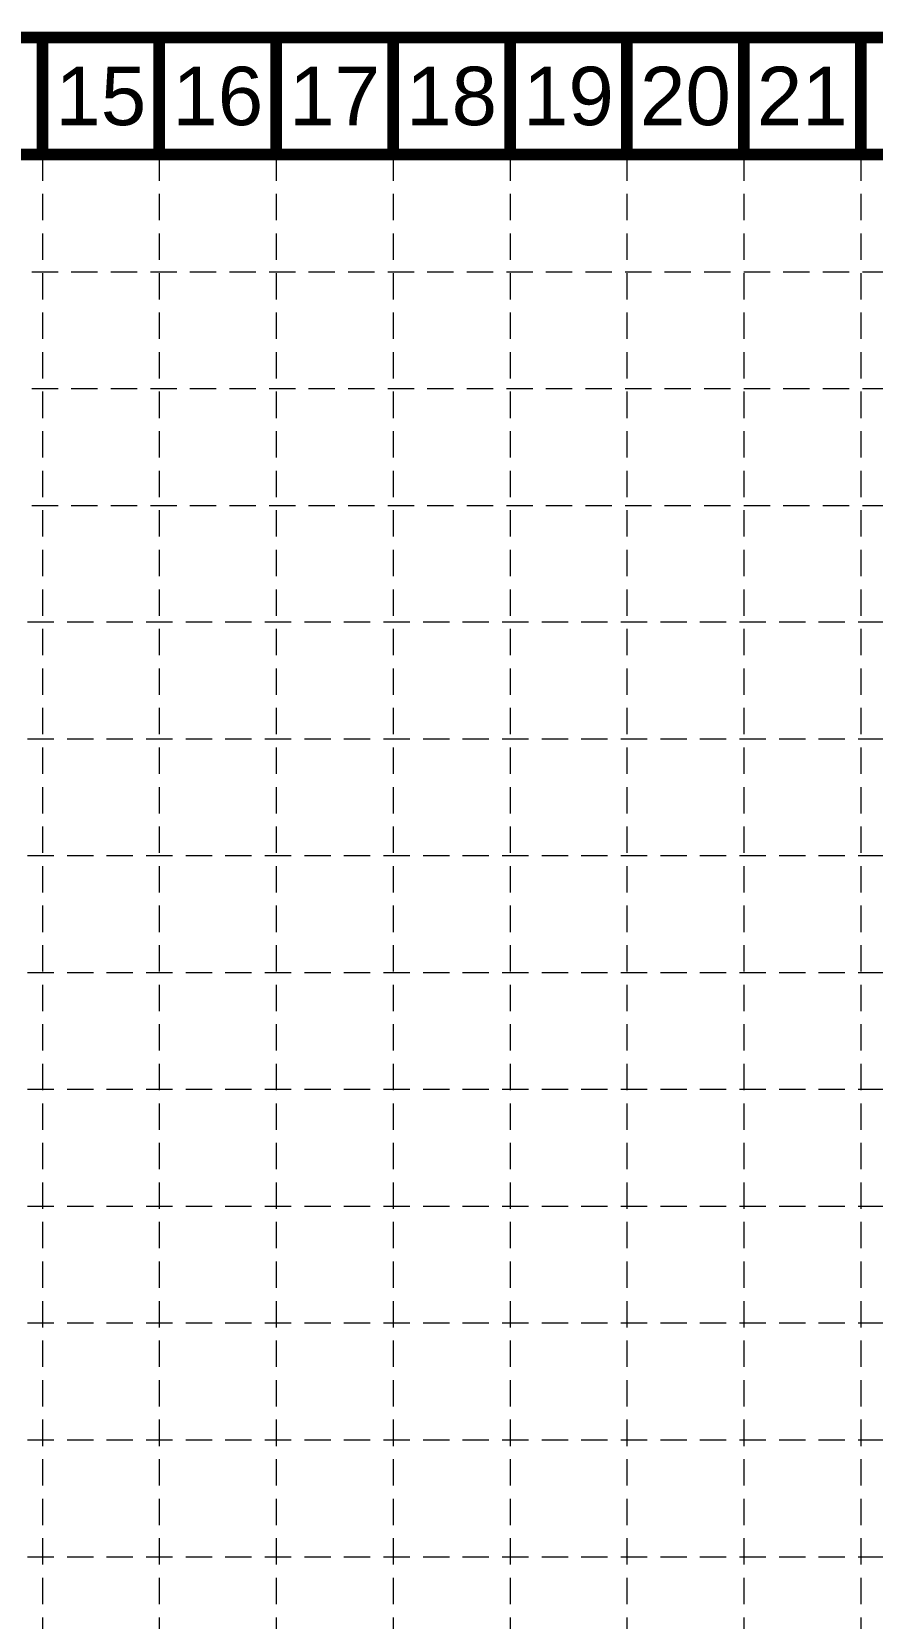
# Model space of a CAD drawing. Header units: inches. Extents: x -5337 to 1057, y 15227 to 19227.
# Drawn here: x -3845 to -3128, y 17872 to 19227 of the extents above; entities that cross this region are included whole.
import ezdxf
from ezdxf.enums import TextEntityAlignment as Align

# ---------------------------------------------------------------- set-up
doc = ezdxf.new("R2010")
doc.units = ezdxf.units.IN
doc.header["$LTSCALE"] = 150
doc.header["$MEASUREMENT"] = 0
doc.linetypes.add('HIDDEN', pattern=[0.375, 0.25, -0.125])
doc.layers.add('BASE', color=7, linetype='Continuous')
doc.layers.add('grid', color=7, linetype='HIDDEN')
doc.styles.get("Standard").update_dxf_attribs({"font": 'ARIAL.TTF', "height": 25})

msp = doc.modelspace()

# ---------------------------------------------------------------- linework, layer by layer
at = {"layer": 'BASE', "const_width": 9.98}
for points in [[(-5331.9, 15231.7), (1052.1, 15231.7), (1052.1, 19221.7), (-5331.9, 19221.7)], [(-5232.1, 15331.5), (952.4, 15331.5), (952.4, 19122), (-5232.1, 19122)]]:
    msp.add_lwpolyline(points, close=True, dxfattribs=at)
for points in [[(-3835.6, 19122), (-3835.6, 19221.7)], [(-3735.9, 19122), (-3735.9, 19221.7)], [(-3636.1, 19122), (-3636.1, 19221.7)], [(-3536.4, 19122), (-3536.4, 19221.7)], [(-3436.6, 19122), (-3436.6, 19221.7)], [(-3336.9, 19122), (-3336.9, 19221.7)], [(-3237.1, 19122), (-3237.1, 19221.7)], [(-3137.4, 19122), (-3137.4, 19221.7)]]:
    msp.add_lwpolyline(points, dxfattribs=at)
at = {"layer": 'grid', "color": 252, "linetype": 'HIDDEN', "lineweight": 0, "ltscale": 0.6}
for p, q in [((-3835.6, 19122), (-3835.6, 15630.3)), ((-3735.9, 19122), (-3735.9, 15630.3)), ((-3636.1, 19122), (-3636.1, 15630.3)), ((-3536.4, 19122), (-3536.4, 15630.3)), ((-3436.6, 19122), (-3436.6, 15630.3)), ((-3336.9, 19122), (-3336.9, 15630.3)), ((-3237.1, 19122), (-3237.1, 15630.3)), ((-3137.4, 19122), (-3137.4, 15630.3)), ((-5228.5, 19021.9), (956, 19021.9)), ((-5228.5, 18922.2), (956, 18922.2)), ((-5228.5, 18822.4), (956, 18822.4)), ((-5232.1, 18723), (952.4, 18723)), ((-5232.1, 18623.2), (952.4, 18623.2)), ((-5232.1, 18523.5), (952.4, 18523.5)), ((-5232.1, 18423.7), (952.4, 18423.7)), ((-5232.1, 18324), (952.4, 18324)), ((-5232.1, 18224.2), (952.4, 18224.2)), ((-5232.1, 18124.5), (952.4, 18124.5)), ((-5232.1, 18024.7), (952.4, 18024.7)), ((-5232.1, 17925), (952.4, 17925))]:
    msp.add_line(p, q, dxfattribs=at)

# ---------------------------------------------------------------- texts
at = {"layer": 'BASE'}
for s, p in [('15', (-3785.8, 19171.9)), ('16', (-3686, 19171.9)), ('17', (-3586.3, 19171.9)), ('18', (-3486.5, 19171.9)), ('19', (-3386.8, 19171.9)), ('20', (-3287, 19171.9)), ('21', (-3187.3, 19171.9))]:
    msp.add_text(s, height=49.88, dxfattribs=at).set_placement(p, align=Align.MIDDLE_CENTER)

doc.saveas('drawing.dxf')
